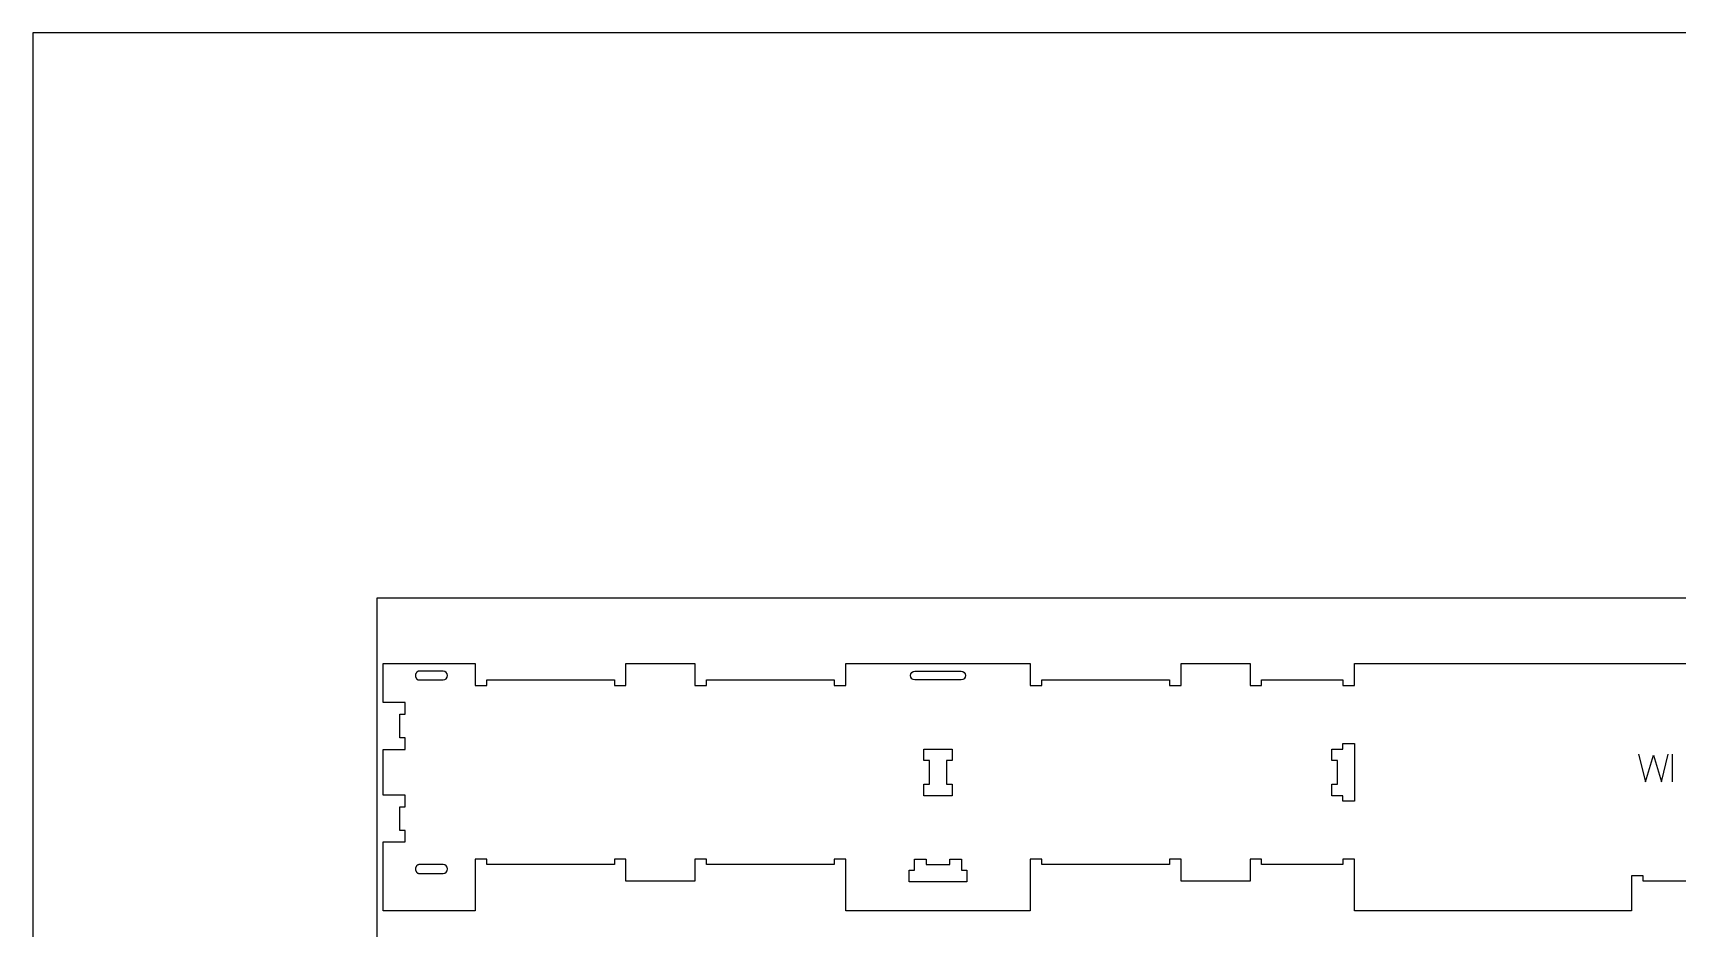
# Model space of a CAD drawing. Extents: x 0 to 4485, y 0 to 8771.
# Drawn here: x 0 to 1777, y 4626 to 5593 of the extents above; entities that cross this region are included whole.
import ezdxf

# ---------------------------------------------------------------- set-up
doc = ezdxf.new("R2010")
doc.units = 0
for name, color, linetype in [('0_SHEET_SPRUCEPLY_2440X122', 1, 'CONTINUOUS'), ('1_ANYTOOL_1MMDEEP_LABELS_S', 2, 'CONTINUOUS'), ('3_ANYTOOL_CUTTHROUGH_INSID', 4, 'CONTINUOUS'), ('4_ANYTOOL_CUTTHROUGH_OUTSI', 5, 'CONTINUOUS'), ('DONOTCUT', 7, 'CONTINUOUS')]:
    doc.layers.add(name, color=color, linetype=linetype)

msp = doc.modelspace()

# ---------------------------------------------------------------- linework, layer by layer
at = {"layer": '0_SHEET_SPRUCEPLY_2440X122'}
msp.add_lwpolyline([(371.7, 4982.6), (371.7, 3762.6), (2811.7, 3762.6), (2811.7, 4982.6)], close=True, dxfattribs=at)
at = {"layer": '1_ANYTOOL_1MMDEEP_LABELS_S', "color": 2}
for points in [[(1735.4, 4813.9), (1743.1, 4783.9), (1751.6, 4813), (1760.1, 4783.9), (1767.6, 4813.9)], [(1771.9, 4813.9), (1771.9, 4783.9)]]:
    msp.add_lwpolyline(points, dxfattribs=at)
at = {"layer": '3_ANYTOOL_CUTTHROUGH_INSID', "color": 4}
for points in [[(443.3, 4903.6), (417.5, 4903.6), (417.4, 4903.6), (417.3, 4903.6), (417.2, 4903.6), (417.1, 4903.6), (417, 4903.6), (416.9, 4903.5), (416.8, 4903.5), (416.7, 4903.5), (416.6, 4903.5), (416.5, 4903.4), (416.4, 4903.4), (416.3, 4903.4), (416.2, 4903.4), (416.1, 4903.3), (416.1, 4903.3), (416, 4903.2), (415.9, 4903.2), (415.8, 4903.1), (415.7, 4903.1), (415.6, 4903), (415.5, 4903), (415.4, 4902.9), (415.3, 4902.8), (415.2, 4902.8), (415.1, 4902.7), (415.1, 4902.6), (415, 4902.6), (414.9, 4902.5), (414.8, 4902.4), (414.8, 4902.3), (414.7, 4902.2), (414.6, 4902.1), (414.5, 4902.1), (414.5, 4902), (414.4, 4901.9), (414.3, 4901.8), (414.3, 4901.7), (414.2, 4901.6), (414.2, 4901.5), (414.1, 4901.4), (414.1, 4901.3), (414, 4901.2), (414, 4901.1), (413.9, 4901), (413.9, 4900.9), (413.8, 4900.8), (413.8, 4900.7), (413.8, 4900.6), (413.7, 4900.4), (413.7, 4900.3), (413.7, 4900.2), (413.6, 4900.1), (413.6, 4900), (413.6, 4899.9), (413.6, 4899.8), (413.6, 4899.7), (413.5, 4899.6), (413.5, 4899.5), (413.5, 4899.4), (413.5, 4899.3), (413.5, 4899.2), (413.5, 4899), (413.5, 4898.9), (413.5, 4898.8), (413.5, 4898.7), (413.5, 4898.6), (413.5, 4898.5), (413.5, 4898.4), (413.5, 4898.3), (413.5, 4898.2), (413.5, 4898.1), (413.6, 4898), (413.6, 4897.9), (413.6, 4897.8), (413.6, 4897.7), (413.6, 4897.5), (413.7, 4897.4), (413.7, 4897.3), (413.7, 4897.2), (413.8, 4897.1), (413.8, 4897), (413.8, 4896.9), (413.9, 4896.8), (413.9, 4896.7), (414, 4896.6), (414, 4896.5), (414.1, 4896.4), (414.1, 4896.3), (414.2, 4896.2), (414.2, 4896.1), (414.3, 4896), (414.3, 4895.9), (414.4, 4895.8), (414.5, 4895.7), (414.5, 4895.6), (414.6, 4895.5), (414.7, 4895.4), (414.8, 4895.4), (414.8, 4895.3), (414.9, 4895.2), (415, 4895.1), (415.1, 4895), (415.1, 4895), (415.2, 4894.9), (415.3, 4894.8), (415.4, 4894.8), (415.5, 4894.7), (415.6, 4894.6), (415.7, 4894.6), (415.8, 4894.5), (415.9, 4894.5), (416, 4894.4), (416.1, 4894.4), (416.1, 4894.4), (416.2, 4894.3), (416.3, 4894.3), (416.4, 4894.3), (416.5, 4894.2), (416.6, 4894.2), (416.7, 4894.2), (416.8, 4894.2), (416.9, 4894.1), (417, 4894.1), (417.1, 4894.1), (417.2, 4894.1), (417.3, 4894.1), (417.4, 4894.1), (417.5, 4894.1), (443.3, 4894.1, 1)], [(953.3, 4903.6), (1003.3, 4903.6, -1), (1003.3, 4894.1), (953.3, 4894.1, -1)], [(443.3, 4685.1, 1), (443.3, 4694.6), (417.5, 4694.6), (417.4, 4694.6), (417.3, 4694.6), (417.2, 4694.6), (417.1, 4694.6), (417, 4694.6), (416.9, 4694.5), (416.8, 4694.5), (416.7, 4694.5), (416.6, 4694.5), (416.5, 4694.4), (416.4, 4694.4), (416.3, 4694.4), (416.2, 4694.4), (416.1, 4694.3), (416.1, 4694.3), (416, 4694.2), (415.9, 4694.2), (415.8, 4694.1), (415.7, 4694.1), (415.6, 4694), (415.5, 4694), (415.4, 4693.9), (415.3, 4693.8), (415.2, 4693.8), (415.1, 4693.7), (415.1, 4693.6), (415, 4693.6), (414.9, 4693.5), (414.8, 4693.4), (414.8, 4693.3), (414.7, 4693.2), (414.6, 4693.1), (414.5, 4693.1), (414.5, 4693), (414.4, 4692.9), (414.3, 4692.8), (414.3, 4692.7), (414.2, 4692.6), (414.2, 4692.5), (414.1, 4692.4), (414.1, 4692.3), (414, 4692.2), (414, 4692.1), (413.9, 4692), (413.9, 4691.9), (413.8, 4691.8), (413.8, 4691.7), (413.8, 4691.6), (413.7, 4691.4), (413.7, 4691.3), (413.7, 4691.2), (413.6, 4691.1), (413.6, 4691), (413.6, 4690.9), (413.6, 4690.8), (413.6, 4690.7), (413.5, 4690.6), (413.5, 4690.5), (413.5, 4690.4), (413.5, 4690.3), (413.5, 4690.2), (413.5, 4690), (413.5, 4689.9), (413.5, 4689.8), (413.5, 4689.7), (413.5, 4689.6), (413.5, 4689.5), (413.5, 4689.4), (413.5, 4689.3), (413.5, 4689.2), (413.5, 4689.1), (413.6, 4689), (413.6, 4688.9), (413.6, 4688.8), (413.6, 4688.7), (413.6, 4688.5), (413.7, 4688.4), (413.7, 4688.3), (413.7, 4688.2), (413.8, 4688.1), (413.8, 4688), (413.8, 4687.9), (413.9, 4687.8), (413.9, 4687.7), (414, 4687.6), (414, 4687.5), (414.1, 4687.4), (414.1, 4687.3), (414.2, 4687.2), (414.2, 4687.1), (414.3, 4687), (414.3, 4686.9), (414.4, 4686.8), (414.5, 4686.7), (414.5, 4686.6), (414.6, 4686.5), (414.7, 4686.4), (414.8, 4686.4), (414.8, 4686.3), (414.9, 4686.2), (415, 4686.1), (415.1, 4686), (415.1, 4686), (415.2, 4685.9), (415.3, 4685.8), (415.4, 4685.8), (415.5, 4685.7), (415.6, 4685.6), (415.7, 4685.6), (415.8, 4685.5), (415.9, 4685.5), (416, 4685.4), (416.1, 4685.4), (416.1, 4685.4), (416.2, 4685.3), (416.3, 4685.3), (416.4, 4685.3), (416.5, 4685.2), (416.6, 4685.2), (416.7, 4685.2), (416.8, 4685.2), (416.9, 4685.1), (417, 4685.1), (417.1, 4685.1), (417.2, 4685.1), (417.3, 4685.1), (417.4, 4685.1), (417.5, 4685.1)]]:
    msp.add_lwpolyline(points, format="xyb", close=True, dxfattribs=at)
for points in [[(969, 4781.5), (969, 4807), (963, 4807), (963, 4819.5), (993.5, 4819.5), (993.5, 4807), (987.5, 4807), (987.5, 4781.5), (993.5, 4781.5), (993.5, 4769), (963, 4769), (963, 4781.5)], [(1428.5, 4763), (1416, 4763), (1416, 4769), (1404, 4769), (1404, 4781.5), (1410, 4781.5), (1410, 4807), (1404, 4807), (1404, 4819.5), (1416, 4819.5), (1416, 4825.5), (1428.5, 4825.5)], [(991, 4694.6), (991, 4700.6), (1003.5, 4700.6), (1003.5, 4688.6), (1009.5, 4688.6), (1009.5, 4676.1), (947, 4676.1), (947, 4688.6), (953, 4688.6), (953, 4700.6), (965.5, 4700.6), (965.5, 4694.6)]]:
    msp.add_lwpolyline(points, close=True, dxfattribs=at)
at = {"layer": '4_ANYTOOL_CUTTHROUGH_OUTSI', "color": 5}
msp.add_lwpolyline([(2016, 4676.6), (1740.5, 4676.6), (1740.5, 4682.6), (1728, 4682.6), (1728, 4644.6), (1428.5, 4644.6), (1428.5, 4700.6), (1416, 4700.6), (1416, 4694.6), (1328, 4694.6), (1328, 4700.6), (1315.5, 4700.6), (1315.5, 4676.6), (1241, 4676.6), (1241, 4700.6), (1228.5, 4700.6), (1228.5, 4694.6), (1090.5, 4694.6), (1090.5, 4694.6), (1090.5, 4700.6), (1078, 4700.6), (1078, 4700.3), (1078, 4644.6), (878.5, 4644.6), (878.5, 4700.3), (878.5, 4700.6), (866, 4700.6), (866, 4694.6), (728, 4694.6), (728, 4700.6), (715.5, 4700.6), (715.5, 4676.6), (641, 4676.6), (641, 4700.6), (628.5, 4700.6), (628.5, 4694.6), (490.5, 4694.6), (490.5, 4700.6), (478, 4700.6), (478, 4700.3), (478, 4644.6), (378.5, 4644.6), (378.5, 4719.1), (402.5, 4719.1), (402.5, 4731.6), (396.5, 4731.6), (396.5, 4757.1), (402.5, 4757.1), (402.5, 4769.6), (378.5, 4769.6), (378.5, 4819.1), (402.5, 4819.1), (402.5, 4831.6), (396.5, 4831.6), (396.5, 4857.1), (402.5, 4857.1), (402.5, 4869.6), (378.5, 4869.6), (378.5, 4912.1), (478, 4912.1), (478, 4888.3), (478, 4888.1), (490.5, 4888.1), (490.5, 4894.1), (628.5, 4894.1), (628.5, 4888.1), (641, 4888.1), (641, 4912.1), (715.5, 4912.1), (715.5, 4888.3), (715.5, 4888.1), (728, 4888.1), (728, 4894.1), (866, 4894.1), (866, 4888.1), (878.5, 4888.1), (878.5, 4888.3), (878.5, 4912.1), (1078, 4912.1), (1078, 4888.3), (1078, 4888.1), (1090.5, 4888.1), (1090.5, 4888.3), (1090.5, 4894.1), (1128.3, 4894.1), (1228.5, 4894.1), (1228.5, 4888.1), (1241, 4888.1), (1241, 4912.1), (1315.5, 4912.1), (1315.5, 4888.1), (1328, 4888.1), (1328, 4894.1), (1416, 4894.1), (1416, 4888.1), (1428.5, 4888.1), (1428.5, 4888.3), (1428.5, 4912.1), (2028.3, 4912.1)], dxfattribs=at)
at = {"layer": 'DONOTCUT'}
msp.add_lwpolyline([(0, 0), (3183.4, 0), (3183.4, 5593.4), (0, 5593.4)], close=True, dxfattribs=at)

doc.saveas('drawing.dxf')
